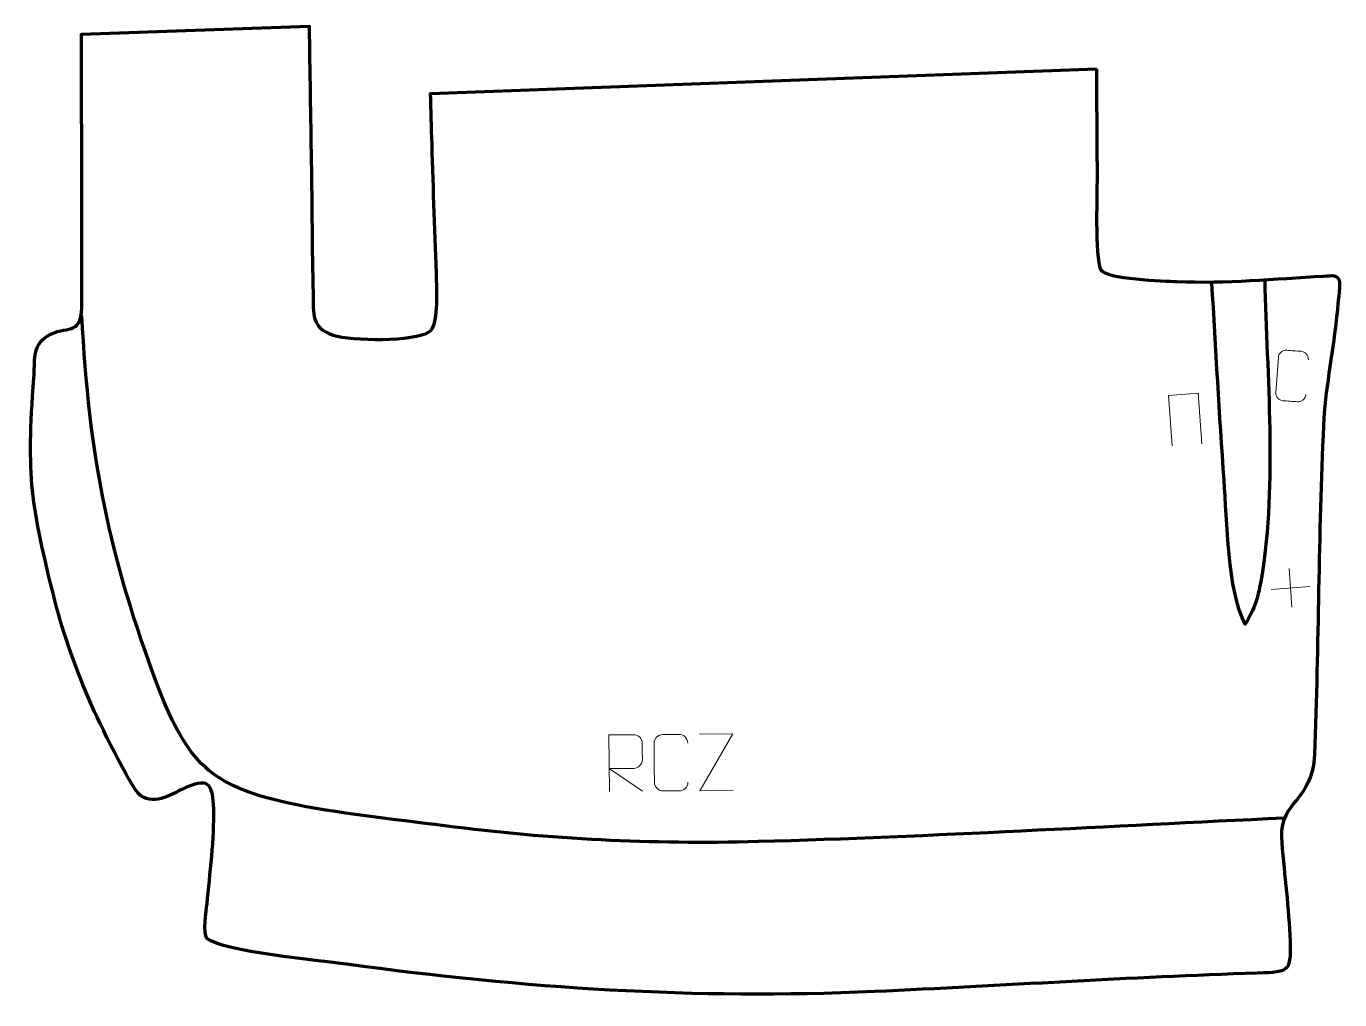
# Model space of a CAD drawing. Header units: millimetres. Extents: x 761 to 1344, y 67 to 499.
import ezdxf

# ---------------------------------------------------------------- set-up
doc = ezdxf.new("R2010")
doc.units = ezdxf.units.MM
doc.header["$MEASUREMENT"] = 0
doc.layers.add('layer 2', color=7, linetype='Continuous')
doc.layers.add('layer 3', color=7, linetype='Continuous')

msp = doc.modelspace()

# ---------------------------------------------------------------- linework, layer by layer
at = {"layer": 'layer 2', "color": 142, "lineweight": 158}
for points in [[(1311.0243, 386.6217), (1311.9244, 343.0371), (1316.5154, 297.2602), (1309.5423, 254.1091), (1309.5423, 254.1091), (1308.2635, 246.4825), (1306.5528, 240.3124), (1302.3267, 233.7423), (1302.3267, 233.7423), (1294.4356, 248.7925), (1294.2865, 279.8056), (1292.9847, 297.5105), (1292.9847, 297.5105), (1290.8563, 326.7083), (1289.3051, 355.9343), (1287.5746, 385.1566), (1287.5746, 385.1566), (1287.5756, 385.1378), (1287.566, 385.3017), (1287.5617, 385.374)], [(1319.6281, 147.6228), (1241.9398, 144.1456), (1163.9508, 139.3346), (1086.2494, 137.2356), (1086.2494, 137.2356), (1037.9645, 136.0204), (994.9293, 138.1532), (947.0121, 144.2728), (947.0121, 144.2728), (924.4167, 147.1535), (899.4306, 149.7528), (877.2777, 154.4004), (877.2777, 154.4004), (842.9696, 162.0579), (833.2327, 172.4377), (820.2991, 205.0412), (820.2991, 205.0412), (798.2856, 262.9912), (789.2122, 308.8638), (786.1526, 370.6964)]]:
    msp.add_open_spline(points, degree=3, knots=[0, 0, 0, 0, 0.16666667, 0.16666667, 0.16666667, 0.16666667, 0.33333333, 0.33333333, 0.33333333, 0.33333333, 0.5, 0.5, 0.5, 0.5, 0.66666667, 0.66666667, 0.66666667, 0.66666667, 1, 1, 1, 1], dxfattribs=at)
at = {"layer": 'layer 2', "color": 142, "lineweight": 9}
for points, knots in [([(1329.2318, 335.5226), (1328.9523, 333.4479), (1327.3497, 332.2321), (1325.4226, 332.365), (1325.4226, 332.365), (1323.331, 332.5201), (1321.2395, 332.6748), (1319.1482, 332.8292), (1319.1482, 332.8292), (1317.4146, 332.8625), (1315.7708, 334.6836), (1315.9147, 336.4923), (1315.9147, 336.4923), (1316.298, 341.6677), (1316.6809, 346.8428), (1317.0635, 352.0176), (1317.0635, 352.0176), (1317.2092, 353.9351), (1318.89, 355.3612), (1320.8197, 355.2063), (1320.8197, 355.2063), (1322.9057, 355.0519), (1324.9921, 354.8975), (1327.0784, 354.7432), (1327.0784, 354.7432), (1328.8268, 354.6458), (1330.514, 353.1758), (1330.3761, 350.9876)], [0, 0, 0, 0, 0.125, 0.125, 0.125, 0.125, 0.25, 0.25, 0.25, 0.25, 0.375, 0.375, 0.375, 0.375, 0.5, 0.5, 0.5, 0.5, 0.625, 0.625, 0.625, 0.625, 0.75, 0.75, 0.75, 0.75, 1, 1, 1, 1]), ([(1283.1256, 313.7617), (1283.1256, 313.7617), (1281.4695, 336.1437), (1281.4695, 336.1437), (1281.4695, 336.1437), (1281.4695, 336.1437), (1268.3325, 335.1716), (1268.3325, 335.1716), (1268.3325, 335.1716), (1268.3325, 335.1716), (1269.9887, 312.7896), (1269.9887, 312.7896)], [0, 0, 0, 0, 0.25, 0.25, 0.25, 0.25, 0.5, 0.5, 0.5, 0.5, 1, 1, 1, 1]), ([(1020.2212, 159.5388), (1020.2212, 159.5388), (1020.0369, 184.5953), (1020.0369, 184.5953), (1020.0369, 184.5953), (1023.6465, 184.6219), (1027.2569, 184.6484), (1030.867, 184.675), (1030.867, 184.675), (1033.2022, 184.6543), (1034.7768, 183.1697), (1034.7902, 180.7935), (1034.7902, 180.7935), (1034.8049, 178.7495), (1034.8274, 175.6775), (1034.8429, 173.6331), (1034.8429, 173.6331), (1034.8502, 171.7498), (1033.0447, 169.7866), (1031.0271, 169.7526), (1031.0271, 169.7526), (1031.0271, 169.7526), (1020.1466, 169.6726), (1020.1466, 169.6726), (1020.1466, 169.6726), (1020.1466, 169.6726), (1034.9364, 159.647), (1034.9364, 159.647)], [0, 0, 0, 0, 0.125, 0.125, 0.125, 0.125, 0.25, 0.25, 0.25, 0.25, 0.375, 0.375, 0.375, 0.375, 0.5, 0.5, 0.5, 0.5, 0.625, 0.625, 0.625, 0.625, 0.75, 0.75, 0.75, 0.75, 1, 1, 1, 1]), ([(1055.0916, 163.6289), (1054.9684, 161.2949), (1053.2952, 159.7968), (1051.1387, 159.7701), (1051.1387, 159.7701), (1048.7972, 159.7533), (1046.4557, 159.7361), (1044.1145, 159.7185), (1044.1145, 159.7185), (1042.1823, 159.5984), (1040.1882, 161.4762), (1040.1845, 163.5018), (1040.1845, 163.5018), (1040.1423, 169.2957), (1040.0997, 175.0892), (1040.0567, 180.8824), (1040.0567, 180.8824), (1040.0452, 183.0293), (1041.7864, 184.7686), (1043.9477, 184.7709), (1043.9477, 184.7709), (1046.283, 184.7881), (1048.6187, 184.8053), (1050.9544, 184.8225), (1050.9544, 184.8225), (1052.9089, 184.8725), (1054.9195, 183.3895), (1054.9643, 180.942)], [0, 0, 0, 0, 0.125, 0.125, 0.125, 0.125, 0.25, 0.25, 0.25, 0.25, 0.375, 0.375, 0.375, 0.375, 0.5, 0.5, 0.5, 0.5, 0.625, 0.625, 0.625, 0.625, 0.75, 0.75, 0.75, 0.75, 1, 1, 1, 1]), ([(1075.0763, 159.9403), (1075.0763, 159.9403), (1060.3969, 159.8323), (1060.3969, 159.8323), (1060.3969, 159.8323), (1060.3969, 159.8323), (1074.9164, 185.0009), (1074.9164, 185.0009), (1074.9164, 185.0009), (1074.9164, 185.0009), (1060.2126, 184.8928), (1060.2126, 184.8928)], [0, 0, 0, 0, 0.25, 0.25, 0.25, 0.25, 0.5, 0.5, 0.5, 0.5, 1, 1, 1, 1])]:
    msp.add_open_spline(points, degree=3, knots=knots, dxfattribs=at)
for points in [[(1321.8247, 258.3655), (1321.8247, 258.3655), (1323.0957, 241.1883), (1323.0957, 241.1883)], [(1331.0488, 250.4124), (1331.0488, 250.4124), (1313.8716, 249.1414), (1313.8716, 249.1414)]]:
    msp.add_open_spline(points, degree=3, dxfattribs=at)
at = {"layer": 'layer 3', "color": 242, "lineweight": 158}
msp.add_open_spline([(1236.288, 480.0203), (1236.288, 480.0203), (940.8434, 469.1704), (940.8434, 469.1704), (940.8434, 469.1704), (941.0609, 461.6593), (941.2783, 454.1483), (941.4958, 446.6372), (941.4958, 446.6372), (942.0862, 426.2566), (942.8801, 405.9467), (943.557, 385.5822), (943.557, 385.5822), (943.7005, 381.2657), (944.3301, 365.9759), (940.4319, 363.5003), (940.4319, 363.5003), (933.4137, 359.0432), (905.9918, 359.3209), (897.5711, 361.8767), (897.5711, 361.8767), (887.6769, 365.5613), (888.9355, 371.1072), (888.715, 380.5088), (888.715, 380.5088), (888.2597, 399.9225), (888.2186, 419.4993), (887.9099, 438.946), (887.9099, 438.946), (887.5926, 458.94), (887.2752, 478.9339), (886.9578, 498.928), (886.9578, 498.928), (886.9578, 498.928), (785.9858, 495.3638), (785.9858, 495.3638), (785.9858, 495.3638), (786.0394, 454.9528), (786.0824, 414.5428), (786.1542, 374.1316), (786.1542, 374.1316), (785.4718, 361.1543), (779.4044, 366.6256), (770.7322, 361.5123), (770.7322, 361.5123), (763.8266, 356.8864), (765.4637, 350.475), (764.8544, 342.8509), (764.8544, 342.8509), (761.4553, 298.9696), (763.5028, 286.5528), (774.1454, 244.1587), (774.1454, 244.1587), (778.0518, 228.5977), (783.7691, 213.2729), (790.0689, 198.5202), (790.0689, 198.5202), (793.2563, 191.3104), (807.4693, 161.7189), (812.1615, 157.671), (812.1615, 157.671), (818.6043, 153.0543), (826.7534, 158.7658), (832.8248, 161.5075), (832.8248, 161.5075), (842.9458, 165.7603), (844.2793, 161.8988), (844.6431, 151.8626), (844.6431, 151.8626), (845.0125, 138.841), (842.878, 122.9038), (841.6556, 109.6706), (841.6556, 109.6706), (841.348, 106.6227), (839.7787, 96.3903), (841.6423, 94.2719), (841.6423, 94.2719), (848.6399, 88.4642), (891.3888, 84.529), (903.5139, 82.8602), (903.5139, 82.8602), (983.4863, 72.1216), (1057.191, 67.1251), (1137.9471, 70.7407), (1137.9471, 70.7407), (1194.4617, 73.2913), (1251.213, 77.108), (1307.706, 78.9273), (1307.706, 78.9273), (1322.6368, 79.3611), (1322.7493, 79.4585), (1322.1404, 95.8594), (1322.1404, 95.8594), (1321.4733, 110.5733), (1319.4061, 124.8699), (1318.3967, 139.4588), (1318.3967, 139.4588), (1317.8258, 155.3181), (1332.2017, 154.9909), (1333.0607, 175.8686), (1333.0607, 175.8686), (1334.9863, 224.5108), (1334.8183, 273.3925), (1337.078, 321.9386), (1337.078, 321.9386), (1337.774, 336.8906), (1340.9889, 353.1363), (1342.7086, 368.2643), (1342.7086, 368.2643), (1343.2626, 373.1365), (1343.7422, 377.9904), (1344.1409, 382.8778), (1344.1409, 382.8778), (1344.1982, 383.638), (1344.293, 384.6452), (1344.2182, 385.4024), (1344.2182, 385.4024), (1343.4573, 389.2347), (1340.8404, 388.2587), (1337.1825, 388.0779), (1337.1825, 388.0779), (1315.3325, 386.9798), (1293.8972, 384.7853), (1272.0102, 385.703), (1272.0102, 385.703), (1266.6077, 385.9293), (1240.3055, 386.6986), (1238.1826, 391.0993), (1238.1826, 391.0993), (1235.5311, 396.596), (1236.6832, 425.9759), (1236.6182, 434.6843), (1236.6182, 434.6843), (1236.5082, 449.4185), (1236.4031, 464.1528), (1236.2963, 478.887), (1236.2963, 478.887), (1236.2963, 478.887), (1236.288, 480.0203), (1236.288, 480.0203)], degree=3, knots=[0, 0, 0, 0, 0.02777778, 0.02777778, 0.02777778, 0.02777778, 0.05555556, 0.05555556, 0.05555556, 0.05555556, 0.08333333, 0.08333333, 0.08333333, 0.08333333, 0.11111111, 0.11111111, 0.11111111, 0.11111111, 0.13888889, 0.13888889, 0.13888889, 0.13888889, 0.16666667, 0.16666667, 0.16666667, 0.16666667, 0.19444444, 0.19444444, 0.19444444, 0.19444444, 0.22222222, 0.22222222, 0.22222222, 0.22222222, 0.25, 0.25, 0.25, 0.25, 0.27777778, 0.27777778, 0.27777778, 0.27777778, 0.30555556, 0.30555556, 0.30555556, 0.30555556, 0.33333333, 0.33333333, 0.33333333, 0.33333333, 0.36111111, 0.36111111, 0.36111111, 0.36111111, 0.38888889, 0.38888889, 0.38888889, 0.38888889, 0.41666667, 0.41666667, 0.41666667, 0.41666667, 0.44444444, 0.44444444, 0.44444444, 0.44444444, 0.47222222, 0.47222222, 0.47222222, 0.47222222, 0.5, 0.5, 0.5, 0.5, 0.52777778, 0.52777778, 0.52777778, 0.52777778, 0.55555556, 0.55555556, 0.55555556, 0.55555556, 0.58333333, 0.58333333, 0.58333333, 0.58333333, 0.61111111, 0.61111111, 0.61111111, 0.61111111, 0.63888889, 0.63888889, 0.63888889, 0.63888889, 0.66666667, 0.66666667, 0.66666667, 0.66666667, 0.69444444, 0.69444444, 0.69444444, 0.69444444, 0.72222222, 0.72222222, 0.72222222, 0.72222222, 0.75, 0.75, 0.75, 0.75, 0.77777778, 0.77777778, 0.77777778, 0.77777778, 0.80555556, 0.80555556, 0.80555556, 0.80555556, 0.83333333, 0.83333333, 0.83333333, 0.83333333, 0.86111111, 0.86111111, 0.86111111, 0.86111111, 0.88888889, 0.88888889, 0.88888889, 0.88888889, 0.91666667, 0.91666667, 0.91666667, 0.91666667, 0.94444444, 0.94444444, 0.94444444, 0.94444444, 1, 1, 1, 1], dxfattribs=at)

doc.saveas('drawing.dxf')
